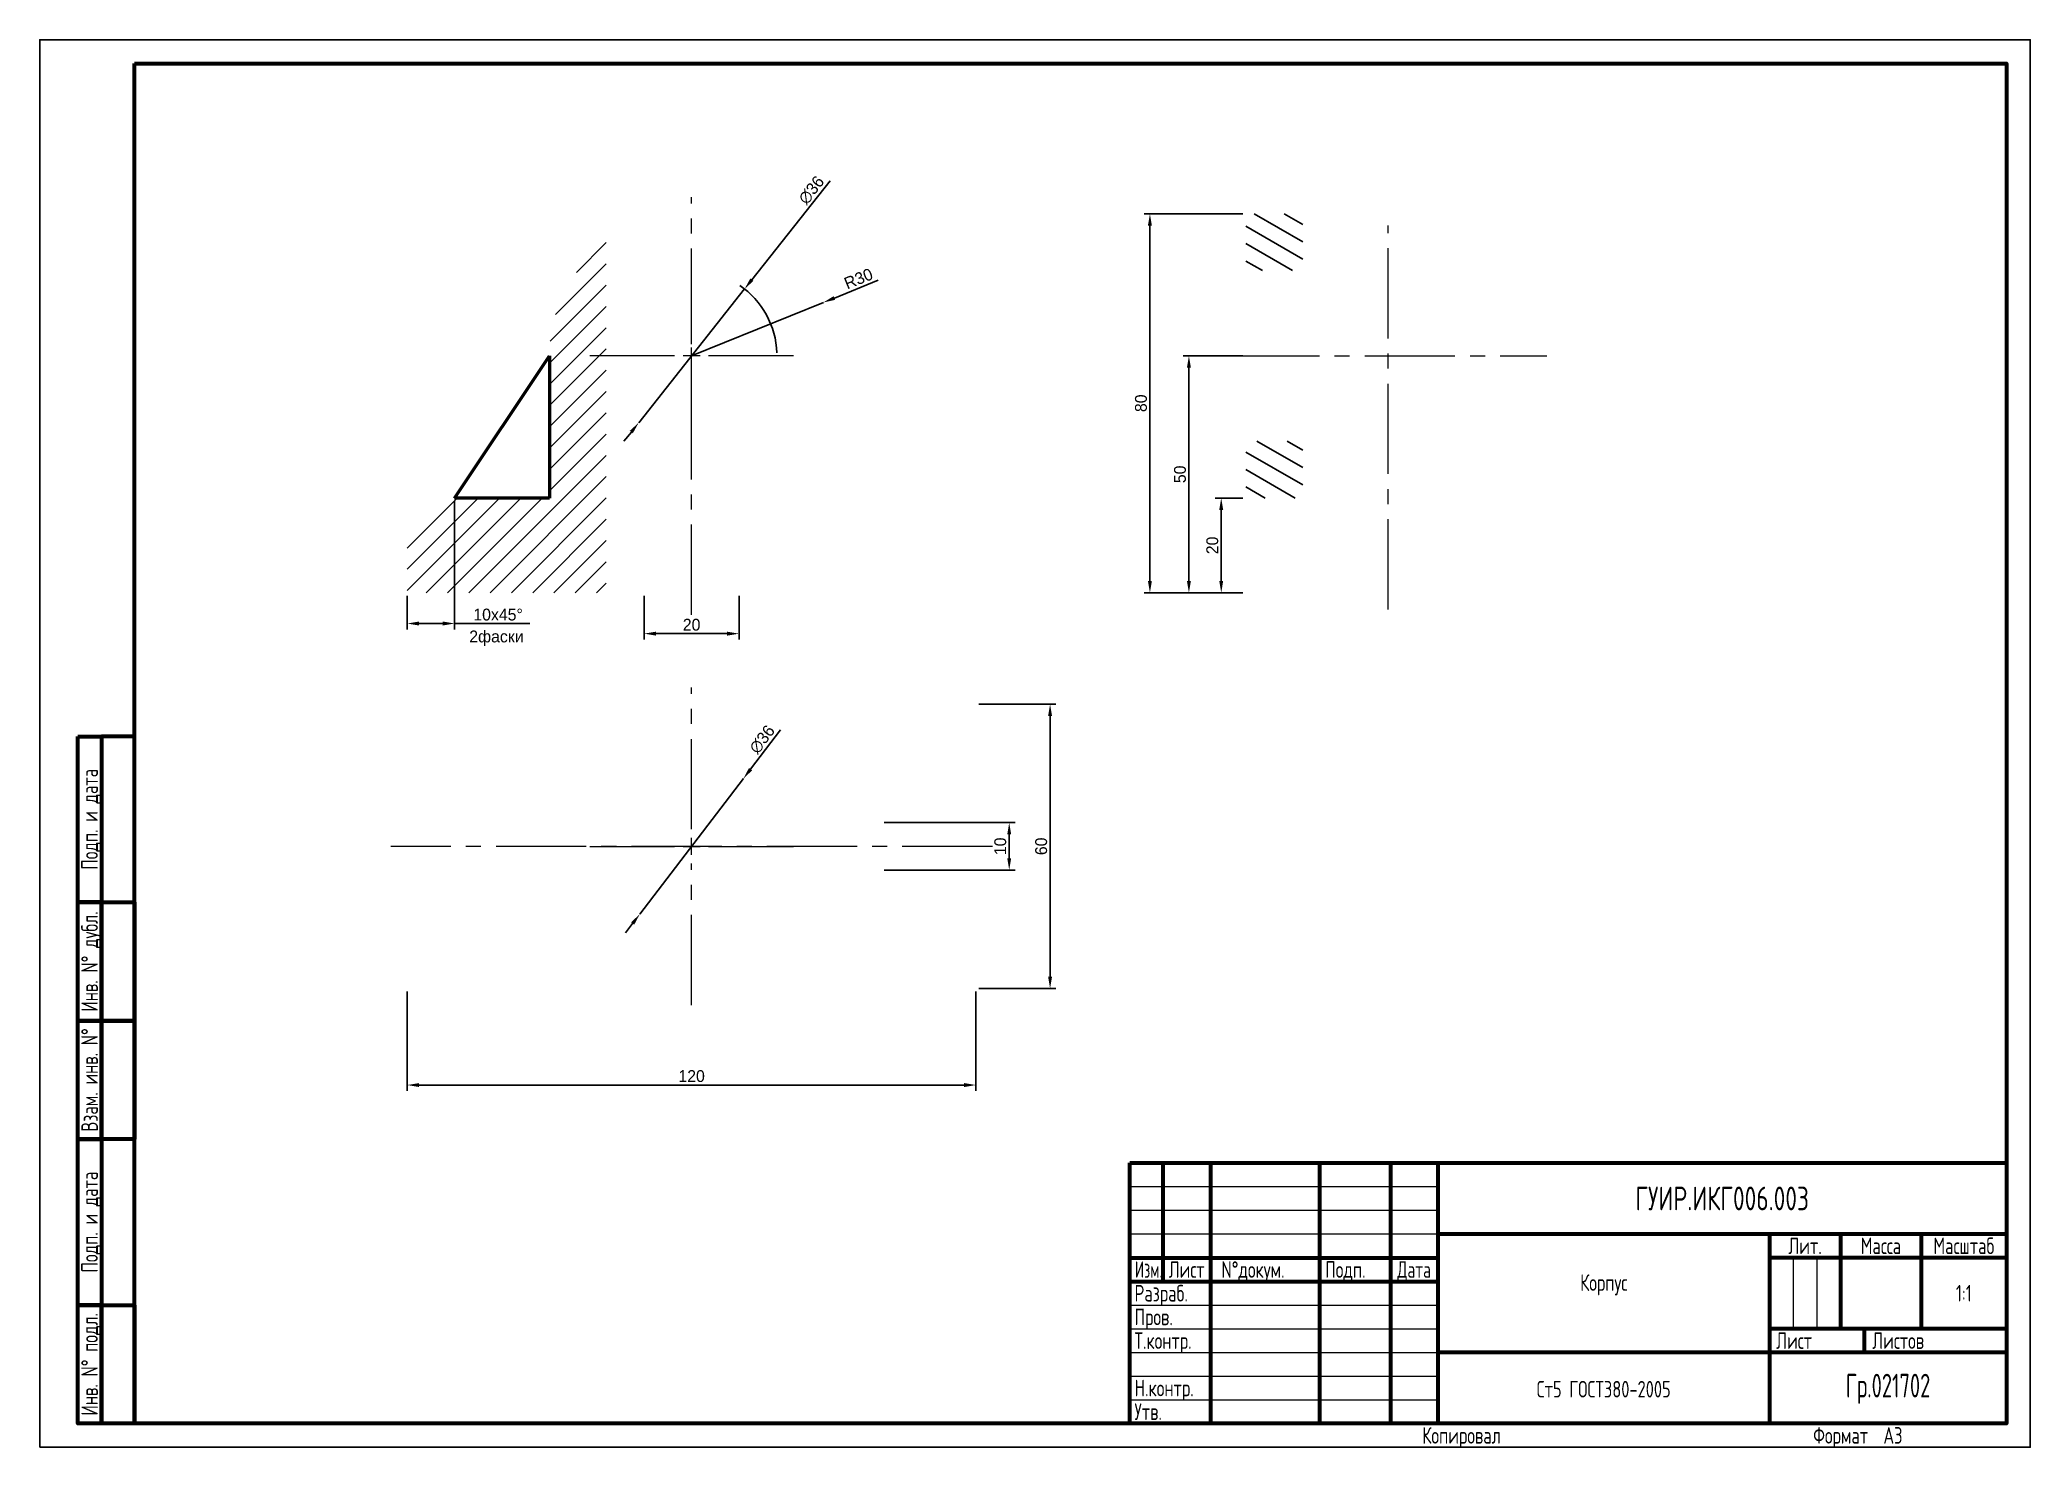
# Paper-space layout 'А3' of a CAD drawing. Header units: millimetres. Extents: x -3 to 417, y -3 to 294.
import ezdxf
from ezdxf.enums import TextEntityAlignment as Align

# ---------------------------------------------------------------- set-up
doc = ezdxf.new("R2010")
doc.units = ezdxf.units.MM
doc.linetypes.add('CENTER2', pattern=[28.575, 19.05, -3.175, 3.175, -3.175])
for name, color, linetype, lineweight in [('mask', 12, 'CENTER2', 50), ('MD_Hatching', 7, 'Continuous', 25), ('ОСИ', 1, 'CENTER2', 20), ('РАМКА', 7, 'Continuous', 60), ('ТОНКИЕ', 7, 'Continuous', 20)]:
    doc.layers.add(name, color=color, linetype=linetype, lineweight=lineweight)
doc.layers.add('MD_Visible', color=7, linetype='Continuous', lineweight=50, plot=False)
doc.styles.add('СПДС', font='geniso.shx', dxfattribs={"width": 0.8})
doc.dimstyles.new('ISO-25', dxfattribs={"dimtxt": 2.5, "dimasz": 2.5, "dimexe": 1.25, "dimexo": 0.625, "dimtad": 1, "dimtxsty": 'Standard', "dimcen": 2.5, "dimadec": 0, "dimazin": 0, "dimtfac": 1, "dimtmove": 0, "dimatfit": 3, "dimfxl": 1, "dimarcsym": 0})

# ---------------------------------------------------------------- blocks, each defined once
blk = doc.blocks.new('*U8')
at = {"color": 0, "linetype": 'Continuous', "lineweight": 25}
blk.add_lwpolyline([(-420, 0), (0, 0), (0, 297), (-420, 297)], close=True, dxfattribs=at)
at = {"color": 0, "linetype": 'Continuous', "lineweight": -2}
for points in [[(-400, 292), (-5, 292), (-5, 5), (-400, 5)], [(-412, 150), (-407, 150), (-407, 115), (-412, 115)], [(-407, 115), (-400, 115), (-400, 150), (-407, 150)], [(-412, 115), (-407, 115), (-407, 90), (-412, 90)], [(-407, 115), (-400, 115), (-400, 90), (-407, 90)], [(-412, 90), (-407, 90), (-407, 65), (-412, 65)], [(-407, 90), (-400, 90), (-400, 65), (-407, 65)], [(-412, 65), (-407, 65), (-407, 30), (-412, 30)], [(-407, 30), (-400, 30), (-400, 65), (-407, 65)], [(-412, 30), (-407, 30), (-407, 5), (-412, 5)], [(-407, 30), (-400, 30), (-400, 5), (-407, 5)]]:
    blk.add_lwpolyline(points, close=True, dxfattribs=at)
at = {"color": 0, "linetype": 'Continuous', "lineweight": 20, "style": 'СПДС', "width": 0.8}
for s, p in [('Подп. и дата', (-409.5, 132.5)), ('Инв. N%%D дубл.', (-409.5, 102.5)), ('Взам. инв. N%%D', (-409.5, 77.5)), ('Подп. и дата', (-409.5, 47.5)), ('Инв. N%%D подл.', (-409.5, 17.5))]:
    blk.add_text(s, height=3.5, rotation=90, dxfattribs=at).set_placement(p, align=Align.MIDDLE_CENTER)
blk = doc.blocks.new('*U3')
at = {"color": 0, "linetype": 'Continuous', "lineweight": -2}
for p, q in [((-178, 55), (-178, 30)), ((-168, 55), (-168, 0)), ((-145, 55), (-145, 0)), ((-130, 55), (-130, 0)), ((-120, 55), (-120, 0)), ((-120, 40), (0, 40)), ((-50, 40), (-50, 0)), ((-35, 40), (-35, 20)), ((-18, 40), (-18, 20)), ((-185, 35), (-120, 35)), ((0, 35), (-50, 35)), ((-185, 30), (-120, 30)), ((0, 20), (-50, 20)), ((-30, 20), (-30, 15)), ((0, 15), (-120, 15))]:
    blk.add_line(p, q, dxfattribs=at)
at = {"color": 0, "linetype": 'Continuous', "lineweight": 20}
for p, q in [((-185, 50), (-120, 50)), ((-185, 45), (-120, 45)), ((-185, 40), (-120, 40)), ((-45, 35), (-45, 20)), ((-40, 35), (-40, 20)), ((-185, 25), (-120, 25)), ((-185, 20), (-120, 20)), ((-185, 15), (-120, 15)), ((-185, 10), (-120, 10)), ((-185, 5), (-120, 5))]:
    blk.add_line(p, q, dxfattribs=at)
at = {"color": 0, "linetype": 'Continuous', "lineweight": -2}
blk.add_lwpolyline([(-185, 55), (0, 55), (0, 0), (-185, 0)], close=True, dxfattribs=at)
at = {"color": 0, "linetype": 'Continuous', "lineweight": 20, "style": 'СПДС'}
for s, width, p in [('Лит.', 0.8, (-42.5, 37.5)), ('Масса', 0.8, (-26.5, 37.5)), ('Масштаб', 0.8, (-9, 37.5)), ('Изм.', 0.7, (-181, 32.5)), ('Лист', 0.8, (-173, 32.5)), ('N%%Dдокум.', 0.8, (-159, 32.5)), ('Подп.', 0.8, (-139.5, 32.5)), ('Дата', 0.75, (-125, 32.5)), ('Лист', 0.8, (-44.82, 17.5)), ('Листов', 0.8, (-22.86, 17.5)), ('Копировал', 0.8, (-115, -2.5)), ('Формат', 0.8, (-35, -2.5))]:
    blk.add_text(s, height=3.5, dxfattribs=dict(at, width=width)).set_placement(p, align=Align.MIDDLE_CENTER)
at = {"color": 0, "linetype": 'Continuous', "lineweight": 20, "style": 'СПДС', "flags": 8}
for tag, height, width, p in [('IZM1', 3.5, 0.8, (-181.5, 50.75)), ('LIST1', 3.5, 0.8, (-173, 50.75)), ('NDOC1', 3.5, 0.7, (-157, 50.75)), ('DAT1', 3.5, 0.6, (-125, 50.75)), ('IZM2', 3.5, 0.8, (-181.5, 45.75)), ('LIST2', 3.5, 0.8, (-173, 45.75)), ('NDOC2', 3.5, 0.7, (-157, 45.75)), ('DAT2', 3.5, 0.6, (-125, 45.75)), ('OBOZNACHEN', 5, 0.8, (-60, 45)), ('IZM3', 3.5, 0.8, (-181.5, 40.75)), ('LIST3', 3.5, 0.8, (-173, 40.75)), ('NDOC3', 3.5, 0.7, (-157, 40.75)), ('DAT3', 3.5, 0.6, (-125, 40.75)), ('IZM4', 3.5, 0.8, (-181.5, 35.75)), ('LIST4', 3.5, 0.8, (-173, 35.75)), ('NDOC4', 3.5, 0.7, (-157, 35.75)), ('DAT4', 3.5, 0.6, (-125, 35.75)), ('NAME-PRODUKT1', 3.5, 0.8, (-85, 32.5)), ('NAME-PRODUKT2', 3.5, 0.8, (-85, 28)), ('DATE1', 3.5, 0.6, (-125, 25.75)), ('NAME-PRODUKT3', 3.5, 0.8, (-85, 23.5)), ('DATE2', 3.5, 0.6, (-125, 20.75)), ('DATE3', 3.5, 0.6, (-125, 15.75)), ('NAME-DOCUMENT', 3.5, 0.8, (-84.97, 16.5)), ('DATE4', 3.5, 0.6, (-125, 10.75)), ('NAME-MAT1', 3.5, 0.8, (-85, 10)), ('DATE5', 3.5, 0.6, (-125, 5.75)), ('NAME-MAT2', 3.5, 0.8, (-85, 5.5)), ('ORGANIZATION', 5, 0.7, (-25, 5.5)), ('ORGANIZATION1', 3.5, 0.8, (-25, 8)), ('DATE6', 3.5, 0.6, (-125, 0.75)), ('NAME-MAT3', 3.5, 0.8, (-85, 1)), ('ORGANIZATION2', 3.5, 0.8, (-25, 3))]:
    blk.add_attdef(tag, text='', height=height, dxfattribs=dict(at, width=width)).set_placement(p, align=Align.CENTER)
for tag, p, width in [('JOB1', (-184, 25.75), 0.8), ('NAME1', (-167, 25.75), 0.7), ('JOB2', (-184, 20.75), 0.8), ('NAME2', (-167, 20.75), 0.7), ('JOB3', (-184, 15.75), 0.8), ('NAME3', (-167, 15.75), 0.7), ('JOB4', (-184, 10.75), 0.8), ('NAME4', (-167, 10.75), 0.7), ('JOB5', (-184, 5.75), 0.8), ('NAME5', (-167, 5.75), 0.7), ('JOB6', (-184, 0.75), 0.8), ('NAME6', (-167, 0.75), 0.7), ('FORMAT', (-25.97, -4.25), 0.8)]:
    blk.add_attdef(tag, p, '', height=3.5, dxfattribs=dict(at, width=width))
at = {"color": 0, "linetype": 'Continuous', "lineweight": 20, "style": 'СПДС', "width": 0.8, "flags": 8}
for tag, p in [('STAGE', (-47.5, 27.5)), ('MASSA', (-26.5, 27.5)), ('SCALE', (-9, 27.5)), ('LIST', (-35, 17.5)), ('LISTS', (-8.32, 17.5))]:
    blk.add_attdef(tag, text='', height=3.5, dxfattribs=at).set_placement(p, align=Align.MIDDLE_CENTER)
blk = doc.blocks.new('*U15')
at = {"layer": 'ОСИ', "color": 0, "linetype": 'CENTER2', "transparency": 16777216}
blk.add_line((63.5, 0), (-63.5, 0), dxfattribs=at)
blk = doc.blocks.new('*U16')
at = {"layer": 'ОСИ', "color": 0, "linetype": 'CENTER2', "transparency": 16777216}
for p, q in [((0, 3.6), (0, 33.5)), ((-21.5, 0), (-3.6, 0)), ((3.6, 0), (21.5, 0)), ((0, -33.5), (0, -3.6))]:
    blk.add_line(p, q, dxfattribs=at)
at = {"layer": 'ОСИ', "color": 0, "linetype": 'Continuous', "transparency": 16777216}
for p, q in [((-1.8, 0), (1.8, 0)), ((0, -1.8), (0, 1.8))]:
    blk.add_line(p, q, dxfattribs=at)
blk = doc.blocks.new('*U21')
at = {"layer": 'ОСИ', "color": 0, "linetype": 'CENTER2', "transparency": 16777216}
for p, q in [((0, 3.6), (0, 33.5)), ((-21.5, 0), (-3.6, 0)), ((3.6, 0), (21.5, 0)), ((0, -21.5), (0, -3.6))]:
    blk.add_line(p, q, dxfattribs=at)
at = {"layer": 'ОСИ', "color": 0, "linetype": 'Continuous', "transparency": 16777216}
for p, q in [((-1.8, 0), (1.8, 0)), ((0, -1.8), (0, 1.8))]:
    blk.add_line(p, q, dxfattribs=at)
blk = doc.blocks.new('*U22')
at = {"layer": 'ОСИ', "color": 0, "linetype": 'CENTER2', "transparency": 16777216}
blk.add_line((0, -39.65), (0, 18.5), dxfattribs=at)
blk = doc.blocks.new('*U23')
at = {"layer": 'ОСИ', "color": 0, "linetype": 'CENTER2', "transparency": 16777216}
blk.add_line((0, -61), (0, 20), dxfattribs=at)
blk = doc.blocks.new('*U24')
at = {"layer": 'ОСИ', "color": 0, "linetype": 'CENTER2', "transparency": 16777216}
blk.add_line((-9.5, 0), (57.5, 0), dxfattribs=at)
blk = doc.blocks.new('*D25')
at = {"layer": 'Defpoints', "color": 0, "transparency": 16777216}
for p in [(74.37, 93.67), (194.37, 93.67), (194.37, 73.3)]:
    blk.add_point(p, dxfattribs=at)
at = {"layer": 'ТОНКИЕ', "color": 0, "lineweight": -2, "transparency": 16777216}
for p, q in [((74.37, 93.04), (74.37, 72.05)), ((194.37, 93.04), (194.37, 72.05)), ((76.87, 73.3), (191.87, 73.3))]:
    blk.add_line(p, q, dxfattribs=at)
at = {"layer": 'ТОНКИЕ', "color": 0, "transparency": 16777216}
for points in [[(76.87, 73.71), (76.87, 72.88), (74.37, 73.3)], [(191.87, 73.71), (191.87, 72.88), (194.37, 73.3)]]:
    blk.add_solid(points, dxfattribs=at)
at = {"layer": 'ТОНКИЕ', "color": 0, "transparency": 16777216, "insert": (134.37, 75.17), "char_height": 2.5, "attachment_point": 5}
blk.add_mtext('120', dxfattribs=at)
blk = doc.blocks.new('*D27')
at = {"layer": 'Defpoints', "color": 0, "transparency": 16777216}
for p in [(174.37, 128.67), (174.37, 118.67), (201.39, 118.67)]:
    blk.add_point(p, dxfattribs=at)
at = {"layer": 'ТОНКИЕ', "color": 0, "lineweight": -2, "transparency": 16777216}
for p, q in [((174.99, 128.67), (202.64, 128.67)), ((201.39, 126.17), (201.39, 121.17)), ((174.99, 118.67), (202.64, 118.67))]:
    blk.add_line(p, q, dxfattribs=at)
at = {"layer": 'ТОНКИЕ', "color": 0, "transparency": 16777216}
for points in [[(200.97, 126.17), (201.8, 126.17), (201.39, 128.67)], [(200.97, 121.17), (201.8, 121.17), (201.39, 118.67)]]:
    blk.add_solid(points, dxfattribs=at)
at = {"layer": 'ТОНКИЕ', "color": 0, "transparency": 16777216, "insert": (199.51, 123.67), "char_height": 2.5, "attachment_point": 5, "rotation": 90}
blk.add_mtext('10', dxfattribs=at)
blk = doc.blocks.new('*D28')
at = {"layer": 'Defpoints', "color": 0, "transparency": 16777216}
for p in [(194.37, 153.67), (194.37, 93.67), (210.01, 93.67)]:
    blk.add_point(p, dxfattribs=at)
at = {"layer": 'ТОНКИЕ', "color": 0, "lineweight": -2, "transparency": 16777216}
for p, q in [((194.99, 153.67), (211.26, 153.67)), ((210.01, 151.17), (210.01, 96.17)), ((194.99, 93.67), (211.26, 93.67))]:
    blk.add_line(p, q, dxfattribs=at)
at = {"layer": 'ТОНКИЕ', "color": 0, "transparency": 16777216}
for points in [[(209.6, 151.17), (210.43, 151.17), (210.01, 153.67)], [(209.6, 96.17), (210.43, 96.17), (210.01, 93.67)]]:
    blk.add_solid(points, dxfattribs=at)
at = {"layer": 'ТОНКИЕ', "color": 0, "transparency": 16777216, "insert": (208.14, 123.67), "char_height": 2.5, "attachment_point": 5, "rotation": 90}
blk.add_mtext('60', dxfattribs=at)
blk = doc.blocks.new('*D30')
at = {"layer": 'Defpoints', "color": 0, "transparency": 16777216}
for p in [(145.3, 137.97), (123.44, 109.37)]:
    blk.add_point(p, dxfattribs=at)
at = {"layer": 'ТОНКИЕ', "color": 0, "lineweight": -2, "transparency": 16777216}
for p, q in [((153.14, 148.23), (146.82, 139.96)), ((123.44, 109.37), (145.3, 137.97)), ((121.92, 107.38), (120.4, 105.39))]:
    blk.add_line(p, q, dxfattribs=at)
at = {"layer": 'ТОНКИЕ', "color": 0, "transparency": 16777216}
for points in [[(146.48, 140.21), (147.15, 139.7), (145.3, 137.97)], [(121.59, 107.63), (122.25, 107.13), (123.44, 109.37)]]:
    blk.add_solid(points, dxfattribs=at)
at = {"layer": 'ТОНКИЕ', "color": 0, "transparency": 16777216, "insert": (149.25, 146.23), "char_height": 2.5, "attachment_point": 5, "rotation": 52.6119}
blk.add_mtext('∅36', dxfattribs=at)
blk = doc.blocks.new('*D31')
at = {"layer": 'Defpoints', "color": 0, "transparency": 16777216}
for p in [(145.54, 241.28), (123.2, 213.06)]:
    blk.add_point(p, dxfattribs=at)
at = {"layer": 'ТОНКИЕ', "color": 0, "lineweight": -2, "transparency": 16777216}
for p, q in [((163.58, 264.08), (147.09, 243.24)), ((123.2, 213.06), (145.54, 241.28)), ((121.65, 211.1), (120.09, 209.14))]:
    blk.add_line(p, q, dxfattribs=at)
blk.add_arc((134.37, 227.17), 18, 1.9894, 55.6185, dxfattribs=at)
at = {"layer": 'ТОНКИЕ', "color": 0, "transparency": 16777216}
for points in [[(146.76, 243.5), (147.42, 242.99), (145.54, 241.28)], [(121.32, 211.35), (121.97, 210.84), (123.2, 213.06)]]:
    blk.add_solid(points, dxfattribs=at)
at = {"layer": 'ТОНКИЕ', "color": 0, "transparency": 16777216, "insert": (159.65, 262.14), "char_height": 2.5, "attachment_point": 5, "rotation": 51.6396}
blk.add_mtext('∅36', dxfattribs=at)
blk = doc.blocks.new('*D34')
at = {"layer": 'Defpoints', "color": 0, "transparency": 16777216}
for p in [(162.17, 238.44), (134.37, 227.17)]:
    blk.add_point(p, dxfattribs=at)
at = {"layer": 'ТОНКИЕ', "color": 0, "lineweight": -2, "transparency": 16777216}
for p, q in [((173.76, 243.13), (164.49, 239.38)), ((134.37, 227.17), (162.17, 238.44))]:
    blk.add_line(p, q, dxfattribs=at)
at = {"layer": 'ТОНКИЕ', "color": 0, "transparency": 16777216}
blk.add_solid([(164.33, 239.76), (164.65, 238.99), (162.17, 238.44)], dxfattribs=at)
at = {"layer": 'ТОНКИЕ', "color": 0, "transparency": 16777216, "insert": (169.58, 243.46), "char_height": 2.5, "attachment_point": 5, "rotation": 22.0592}
blk.add_mtext('R30', dxfattribs=at)
blk = doc.blocks.new('*D35')
at = {"layer": 'Defpoints', "color": 0, "transparency": 16777216}
for p in [(84.37, 197.17), (74.37, 177.17), (84.37, 170.69)]:
    blk.add_point(p, dxfattribs=at)
at = {"layer": 'ТОНКИЕ', "color": 0, "lineweight": -2, "transparency": 16777216}
for p, q in [((84.37, 196.55), (84.37, 169.44)), ((74.37, 176.55), (74.37, 169.44)), ((76.87, 170.69), (81.87, 170.69)), ((84.37, 170.69), (100.2, 170.69))]:
    blk.add_line(p, q, dxfattribs=at)
at = {"layer": 'ТОНКИЕ', "color": 0, "transparency": 16777216}
for points in [[(76.87, 171.11), (76.87, 170.27), (74.37, 170.69)], [(81.87, 171.11), (81.87, 170.27), (84.37, 170.69)]]:
    blk.add_solid(points, dxfattribs=at)
at = {"layer": 'ТОНКИЕ', "color": 0, "transparency": 16777216, "insert": (93.53, 172.56), "char_height": 2.5, "attachment_point": 5}
blk.add_mtext('10х45%%D', dxfattribs=at)
blk = doc.blocks.new('*D36')
at = {"layer": 'Defpoints', "color": 0, "transparency": 16777216}
for p in [(239.31, 227.17), (251.33, 227.17), (251.33, 177.17)]:
    blk.add_point(p, dxfattribs=at)
at = {"layer": 'ТОНКИЕ', "color": 0, "lineweight": -2, "transparency": 16777216}
for p, q in [((250.7, 227.17), (238.06, 227.17)), ((239.31, 179.67), (239.31, 224.67)), ((250.7, 177.17), (238.06, 177.17))]:
    blk.add_line(p, q, dxfattribs=at)
at = {"layer": 'ТОНКИЕ', "color": 0, "transparency": 16777216}
for points in [[(238.89, 224.67), (239.72, 224.67), (239.31, 227.17)], [(238.89, 179.67), (239.72, 179.67), (239.31, 177.17)]]:
    blk.add_solid(points, dxfattribs=at)
at = {"layer": 'ТОНКИЕ', "color": 0, "transparency": 16777216, "insert": (237.43, 202.17), "char_height": 2.5, "attachment_point": 5, "rotation": 90}
blk.add_mtext('50', dxfattribs=at)
blk = doc.blocks.new('*D37')
at = {"layer": 'Defpoints', "color": 0, "transparency": 16777216}
for p in [(124.37, 177.17), (144.37, 177.17), (144.37, 168.55)]:
    blk.add_point(p, dxfattribs=at)
at = {"layer": 'ТОНКИЕ', "color": 0, "lineweight": -2, "transparency": 16777216}
for p, q in [((124.37, 176.55), (124.37, 167.3)), ((144.37, 176.55), (144.37, 167.3)), ((126.87, 168.55), (141.87, 168.55))]:
    blk.add_line(p, q, dxfattribs=at)
at = {"layer": 'ТОНКИЕ', "color": 0, "transparency": 16777216}
for points in [[(126.87, 168.97), (126.87, 168.13), (124.37, 168.55)], [(141.87, 168.97), (141.87, 168.13), (144.37, 168.55)]]:
    blk.add_solid(points, dxfattribs=at)
at = {"layer": 'ТОНКИЕ', "color": 0, "transparency": 16777216, "insert": (134.37, 170.42), "char_height": 2.5, "attachment_point": 5}
blk.add_mtext('20', dxfattribs=at)
blk = doc.blocks.new('*D40')
at = {"layer": 'Defpoints', "color": 0, "transparency": 16777216}
for p in [(246.13, 197.17), (251.33, 197.17), (251.33, 177.17)]:
    blk.add_point(p, dxfattribs=at)
at = {"layer": 'ТОНКИЕ', "color": 0, "lineweight": -2, "transparency": 16777216}
for p, q in [((250.7, 197.17), (244.88, 197.17)), ((246.13, 179.67), (246.13, 194.67)), ((250.7, 177.17), (244.88, 177.17))]:
    blk.add_line(p, q, dxfattribs=at)
at = {"layer": 'ТОНКИЕ', "color": 0, "transparency": 16777216}
for points in [[(245.71, 194.67), (246.54, 194.67), (246.13, 197.17)], [(245.71, 179.67), (246.54, 179.67), (246.13, 177.17)]]:
    blk.add_solid(points, dxfattribs=at)
at = {"layer": 'ТОНКИЕ', "color": 0, "transparency": 16777216, "insert": (244.25, 187.17), "char_height": 2.5, "attachment_point": 5, "rotation": 90}
blk.add_mtext('20', dxfattribs=at)
blk = doc.blocks.new('*D41')
at = {"layer": 'Defpoints', "color": 0, "transparency": 16777216}
for p in [(231.08, 257.17), (251.33, 257.17), (251.33, 177.17)]:
    blk.add_point(p, dxfattribs=at)
at = {"layer": 'ТОНКИЕ', "color": 0, "lineweight": -2, "transparency": 16777216}
for p, q in [((250.7, 257.17), (229.83, 257.17)), ((231.08, 179.67), (231.08, 254.67)), ((250.7, 177.17), (229.83, 177.17))]:
    blk.add_line(p, q, dxfattribs=at)
at = {"layer": 'ТОНКИЕ', "color": 0, "transparency": 16777216}
for points in [[(230.66, 254.67), (231.49, 254.67), (231.08, 257.17)], [(230.66, 179.67), (231.49, 179.67), (231.08, 177.17)]]:
    blk.add_solid(points, dxfattribs=at)
at = {"layer": 'ТОНКИЕ', "color": 0, "transparency": 16777216, "insert": (229.2, 217.17), "char_height": 2.5, "attachment_point": 5, "rotation": 90}
blk.add_mtext('80', dxfattribs=at)

psp = doc.layouts.new('А3')

# ---------------------------------------------------------------- hatches: boundary and pattern name
at = {"layer": 'MD_Hatching'}
h = psp.add_hatch(dxfattribs=at)
h.set_pattern_fill('ANSI31', color=256, angle=105, style=0)
h.paths.add_polyline_path([(263.326, 209.17), (251.326, 209.17), (251.326, 197.17), (263.326, 197.17)], flags=0)
h.paths.add_polyline_path([(263.326, 257.17), (251.326, 257.17), (251.326, 245.17), (263.326, 245.17)], flags=0)
h = psp.add_hatch(dxfattribs=at)
h.set_pattern_fill('ANSI31', color=256, style=0)
edge = h.paths.add_edge_path(flags=0)
edge.add_line((74.368, 187.17), (74.368, 177.17))
edge.add_line((74.368, 177.17), (116.368, 177.17))
edge.add_line((116.368, 177.17), (116.368, 227.17))
edge.add_line((116.368, 227.17), (116.368, 251.17))
edge.add_ellipse((134.368, 227.17), major_axis=(-24, -18), ratio=1, start_angle=270, end_angle=323.1301)
edge.add_line((104.368, 227.17), (84.368, 197.17))
edge.add_line((84.368, 197.17), (74.368, 187.17))

# ---------------------------------------------------------------- block references
at = {"layer": 'ОСИ', "linetype": 'CENTER2'}
for name in ['*U16', '*U15']:
    psp.add_blockref(name, (134.368, 123.669), dxfattribs=at)
at = {"layer": 'РАМКА'}
psp.add_blockref('*U8', (416.829, -3.135), dxfattribs=at)
ref = psp.add_blockref('*U3', (411.829, 1.865), dxfattribs=at)
ref.add_attrib('OBOZNACHEN', 'ГУИР.ИКГ006.003', dxfattribs={"layer": '0', "color": 0, "linetype": 'Continuous', "lineweight": 20, "height": 5, "style": 'СПДС', "width": 0.8}).set_placement((351.829, 46.865), align=Align.CENTER)
ref.add_attrib('NAME-PRODUKT2', 'Корпус', dxfattribs={"layer": '0', "color": 0, "linetype": 'Continuous', "lineweight": 20, "height": 3.5, "style": 'СПДС', "width": 0.8}).set_placement((326.829, 29.865), align=Align.CENTER)
ref.add_attrib('NAME-MAT2', 'Ст5 ГОСТ380-2005', dxfattribs={"layer": '0', "color": 0, "linetype": 'Continuous', "lineweight": 20, "height": 3.5, "style": 'СПДС', "width": 0.8}).set_placement((326.829, 7.365), align=Align.CENTER)
ref.add_attrib('SCALE', '1:1', dxfattribs={"layer": '0', "color": 0, "linetype": 'Continuous', "lineweight": 20, "height": 3.5, "style": 'СПДС', "width": 0.8}).set_placement((402.829, 29.365), align=Align.MIDDLE_CENTER)
ref.add_attrib('ORGANIZATION', 'Гр.021702', dxfattribs={"layer": '0', "color": 0, "linetype": 'Continuous', "lineweight": 20, "height": 5, "style": 'СПДС', "width": 0.7}).set_placement((386.829, 7.365), align=Align.CENTER)
ref.add_attrib('JOB1', 'Разраб.', (227.829, 27.615), dxfattribs={"layer": '0', "color": 0, "linetype": 'Continuous', "lineweight": 20, "height": 3.5, "style": 'СПДС', "width": 0.8})
ref.add_attrib('JOB2', 'Пров.', (227.829, 22.615), dxfattribs={"layer": '0', "color": 0, "linetype": 'Continuous', "lineweight": 20, "height": 3.5, "style": 'СПДС', "width": 0.8})
ref.add_attrib('JOB3', 'Т.контр.', (227.829, 17.615), dxfattribs={"layer": '0', "color": 0, "linetype": 'Continuous', "lineweight": 20, "height": 3.5, "style": 'СПДС', "width": 0.8})
ref.add_attrib('JOB5', 'Н.контр.', (227.829, 7.615), dxfattribs={"layer": '0', "color": 0, "linetype": 'Continuous', "lineweight": 20, "height": 3.5, "style": 'СПДС', "width": 0.8})
ref.add_attrib('JOB6', 'Утв.', (227.829, 2.615), dxfattribs={"layer": '0', "color": 0, "linetype": 'Continuous', "lineweight": 20, "height": 3.5, "style": 'СПДС', "width": 0.8})
ref.add_attrib('FORMAT', 'A3', (385.856, -2.385), dxfattribs={"layer": '0', "color": 0, "linetype": 'Continuous', "lineweight": 20, "height": 3.5, "style": 'СПДС', "width": 0.8})

# ---------------------------------------------------------------- texts
at = {"layer": 'ТОНКИЕ', "insert": (87.446, 169.208), "char_height": 2.5, "attachment_point": 1}
psp.add_mtext_dynamic_manual_height_columns('2фаски', width=12.36028, gutter_width=12.5, heights=[0], dxfattribs=at)

# ---------------------------------------------------------------- dimensions: what is measured, and where the dimension line sits
at = {"layer": 'ТОНКИЕ'}
for base, p1, p2, picture, middle in [((231.076, 257.17), (251.326, 177.17), (251.326, 257.17), '*D41', (229.201, 217.17)), ((239.306, 227.17), (251.326, 177.17), (251.326, 227.17), '*D36', (237.431, 202.17)), ((246.126, 197.17), (251.326, 177.17), (251.326, 197.17), '*D40', (244.251, 187.17)), ((210.013, 93.669), (194.368, 153.669), (194.368, 93.669), '*D28', (208.138, 123.669)), ((201.388, 118.669), (174.368, 128.669), (174.368, 118.669), '*D27', (199.513, 123.669))]:
    dim = psp.add_linear_dim(base=base, p1=p1, p2=p2, angle=90, dimstyle='ISO-25', override={"dimlfac": -1}, dxfattribs=at)
    dim.commit()
    dim.dimension.update_dxf_attribs({"geometry": picture, "text_midpoint": middle})
for base, p1, p2, picture, middle in [((144.368, 168.549), (124.368, 177.17), (144.368, 177.17), '*D37', (134.368, 170.424)), ((194.368, 73.298), (74.368, 93.669), (194.368, 93.669), '*D25', (134.368, 75.173))]:
    dim = psp.add_linear_dim(base=base, p1=p1, p2=p2, dimstyle='ISO-25', override={"dimlfac": -1}, dxfattribs=at)
    dim.commit()
    dim.dimension.update_dxf_attribs({"geometry": picture, "text_midpoint": middle})
dim = psp.add_diameter_dim_2p(p1=(123.438, 109.367), p2=(145.298, 137.97), dimstyle='ISO-25', override={"dimlfac": -1}, dxfattribs=at)
dim.commit()
dim.dimension.update_dxf_attribs({"geometry": '*D30', "text_midpoint": (150.738, 145.088), "dimtype": 163})

# ---------------------------------------------------------------- next in the draw order: wipeouts: each hides what was drawn before it
for points in [[(133.84, 256.588), (134.869, 256.588), (134.869, 245.705), (133.84, 245.705)], [(280.84, 250.718), (281.836, 250.718), (281.836, 177.661), (280.84, 177.661)], [(104.368, 227.17), (104.368, 197.17), (84.368, 197.17)], [(133.733, 208.58), (134.956, 208.58), (134.956, 197.738), (133.733, 197.738)]]:
    psp.add_wipeout(points).dxf.layer = 'mask'

# ---------------------------------------------------------------- next in the draw order: linework, layer by layer
at = {"layer": 'MD_Visible'}
for p, q in [((84.368, 197.17), (104.368, 227.17)), ((104.368, 227.17), (104.368, 197.17)), ((104.368, 197.17), (84.368, 197.17))]:
    psp.add_line(p, q, dxfattribs=at)

# ---------------------------------------------------------------- next in the draw order: block references
at = {"layer": 'ОСИ', "linetype": 'CENTER2', "extrusion": (0, -2.79741e-17, -1)}
psp.add_blockref('*U21', (-134.368, 227.17), dxfattribs=at)
at = {"layer": 'ОСИ', "linetype": 'CENTER2'}
for name, p in [('*U23', (281.326, 234.67)), ('*U22', (134.368, 212.17)), ('*U24', (257.326, 227.17))]:
    psp.add_blockref(name, p, dxfattribs=at)

# ---------------------------------------------------------------- next in the draw order: dimensions: what is measured, and where the dimension line sits
at = {"layer": 'ТОНКИЕ'}
dim = psp.add_diameter_dim_2p(p1=(123.197, 213.056), p2=(145.539, 241.284), dimstyle='ISO-25', override={"dimlfac": -1}, dxfattribs=at)
dim.commit()
dim.dimension.update_dxf_attribs({"geometry": '*D31', "text_midpoint": (161.124, 260.976), "dimtype": 163})
dim = psp.add_radius_dim(center=(134.368, 227.17), mpoint=(162.172, 238.437), dimstyle='ISO-25', override={"dimlfac": -1}, dxfattribs=at)
dim.commit()
dim.dimension.update_dxf_attribs({"geometry": '*D34', "text_midpoint": (170.282, 241.723), "dimtype": 164})
dim = psp.add_linear_dim(base=(84.368, 170.688), p1=(74.368, 177.17), p2=(84.368, 197.17), text='<>х45%%D', dimstyle='ISO-25', dxfattribs=at)
dim.commit()
dim.dimension.update_dxf_attribs({"geometry": '*D35', "text_midpoint": (93.535, 170.688), "dimtype": 160})

doc.saveas('drawing.dxf')
